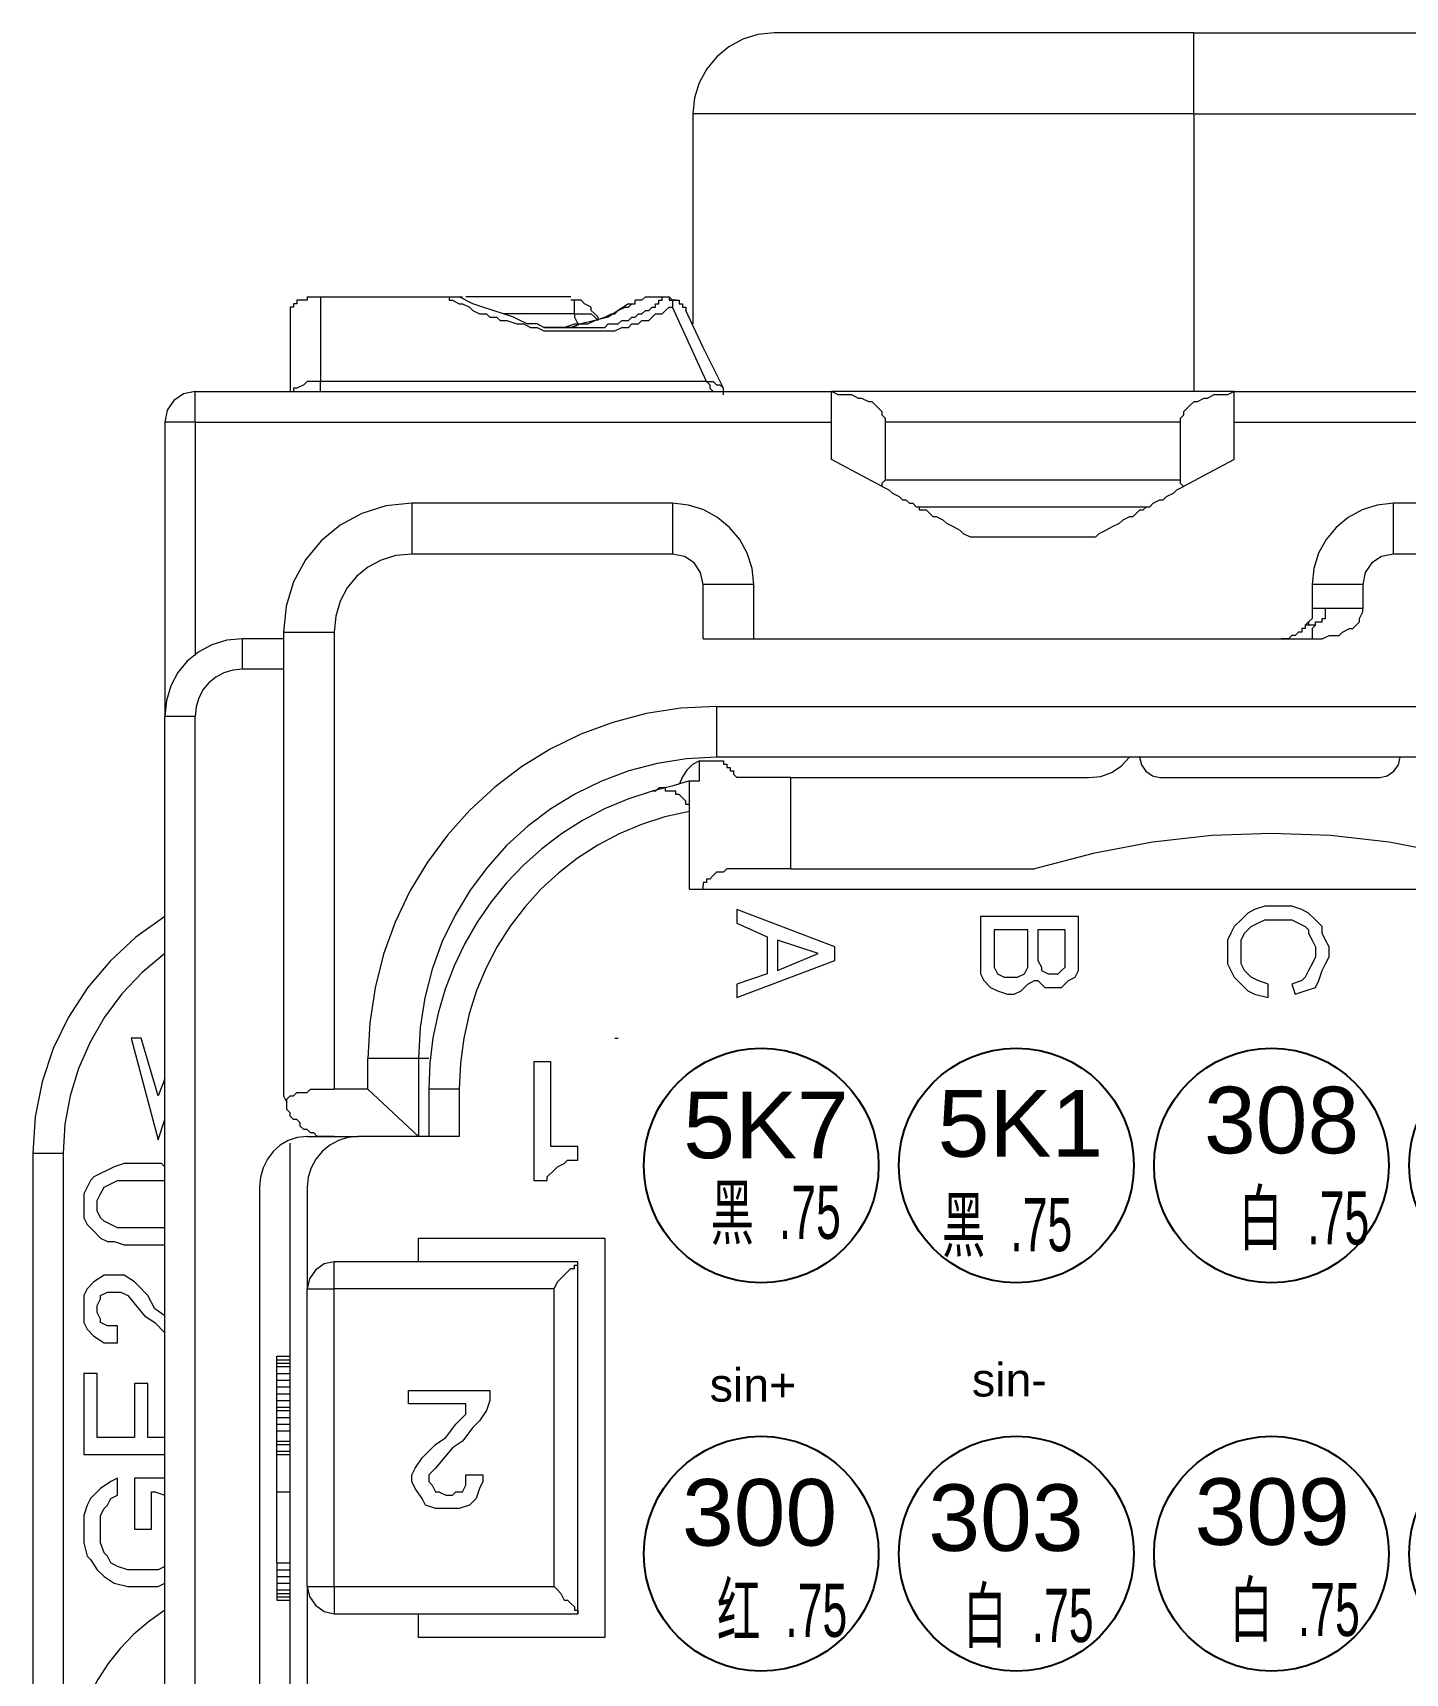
# Model space of a CAD drawing. Header units: millimetres. Extents: x 62 to 1873, y 998 to 1938.
# Drawn here: x 1148.37 to 1168.98, y 1455.12 to 1479.76 of the extents above; entities that cross this region are included whole.
import ezdxf

# ---------------------------------------------------------------- set-up
doc = ezdxf.new("R2010")
doc.units = ezdxf.units.MM
doc.layers.add('AM60', color=3, linetype='Continuous', lineweight=25)
doc.layers.add('AM_6', color=3, linetype='Continuous', lineweight=25)
doc.layers.add('线色线径', color=1, linetype='Continuous')
doc.styles.get("Standard").update_dxf_attribs({"font": 'arial.ttf'})

# ---------------------------------------------------------------- blocks, each defined once
blk = doc.blocks.new('*U10')
blk.add_circle((0, 0), 2.117)
blk = doc.blocks.new('*U11')
at = {"layer": 'AM_6', "color": 0, "linetype": 'ByBlock', "lineweight": -2, "transparency": 16777216}
for p in [(0, 21), (4.6, 21), (9.2, 21), (13.8, 21), (18.4, 21), (23, 21), (27.6, 21), (32.2, 21), (36.8, 21), (41.4, 21), (0, 14), (4.6, 14), (9.2, 14), (13.8, 14), (18.4, 14), (23, 14), (27.6, 14), (32.2, 14), (36.8, 14), (41.4, 14), (0, 7), (4.6, 7), (9.2, 7), (13.8, 7), (18.4, 7), (23, 7), (27.6, 7), (32.2, 7), (36.8, 7), (41.4, 7), (0, 0), (4.6, 0), (9.2, 0), (13.8, 0), (18.4, 0), (23, 0), (27.6, 0), (32.2, 0), (36.8, 0), (41.4, 0)]:
    blk.add_blockref('*U10', p, dxfattribs=at)
blk = doc.blocks.new('A$C7FD7605A')
at = {"layer": 'AM_6', "lineweight": 9}
for points in [[(13.365, 62.876), (13.075, 62.846), (12.802, 62.759), (12.553, 62.622), (12.335, 62.442), (12.154, 62.225), (12.016, 61.976), (11.929, 61.704), (11.899, 61.413)], [(20.932, 62.876), (20.566, 62.876), (20.262, 62.876), (19.896, 62.876), (19.591, 62.876), (19.221, 62.876), (18.917, 62.876), (18.551, 62.876), (18.246, 62.876), (17.941, 62.876), (17.636, 62.876), (17.332, 62.876), (17.027, 62.876), (16.722, 62.876), (16.478, 62.876), (16.173, 62.876), (15.93, 62.876), (15.682, 62.876), (15.438, 62.876), (15.194, 62.876), (15.011, 62.876), (14.768, 62.876), (14.585, 62.876), (14.402, 62.876), (14.28, 62.876), (14.097, 62.876), (13.975, 62.876), (13.853, 62.876), (13.731, 62.876), (13.609, 62.876), (13.548, 62.876), (13.487, 62.876), (13.426, 62.876), (13.365, 62.876)], [(20.932, 62.876), (25.874, 62.876)], [(11.899, 61.413), (11.899, 57.626)], [(4.945, 58.114), (4.945, 58.053), (4.884, 58.053), (4.823, 58.053), (4.762, 58.053), (4.762, 57.992), (4.702, 57.992), (4.702, 57.931), (4.641, 57.931), (4.641, 57.87), (4.641, 57.809), (4.641, 57.748)], [(4.945, 58.114), (5.006, 58.114), (5.067, 58.114), (5.128, 58.114), (5.189, 58.114)], [(5.189, 58.114), (7.506, 58.114)], [(7.506, 58.114), (7.567, 58.114), (7.628, 58.114), (7.689, 58.114), (7.75, 58.114)], [(9.582, 57.565), (9.46, 57.565), (9.338, 57.565), (9.216, 57.565), (9.094, 57.626), (8.912, 57.626), (8.79, 57.687), (8.668, 57.748), (8.485, 57.809), (8.302, 57.87), (8.115, 57.931), (7.932, 57.992), (7.689, 58.114)], [(9.704, 58.114), (9.521, 58.114), (9.338, 58.114), (9.094, 58.114), (8.851, 58.114), (8.668, 58.114), (8.424, 58.114), (8.241, 58.114), (7.993, 58.114), (7.81, 58.114)], [(9.216, 57.565), (9.338, 57.565), (9.46, 57.565), (9.521, 57.565), (9.582, 57.565), (9.643, 57.565), (9.704, 57.565), (9.765, 57.565), (9.826, 57.565), (9.887, 57.565), (9.948, 57.565), (10.009, 57.565), (10.07, 57.565), (10.131, 57.565), (10.192, 57.565), (10.253, 57.565), (10.314, 57.565), (10.375, 57.626), (10.436, 57.626), (10.557, 57.626), (10.618, 57.687), (10.74, 57.687), (10.801, 57.748), (10.862, 57.748), (10.923, 57.809), (10.984, 57.809), (11.045, 57.87), (11.106, 57.87), (11.167, 57.931), (11.228, 57.931), (11.228, 57.992), (11.289, 57.992), (11.289, 58.053), (11.35, 58.053), (11.35, 58.114)], [(10.74, 57.992), (10.557, 57.87), (10.375, 57.748), (10.131, 57.687), (9.887, 57.626), (9.704, 57.565), (9.46, 57.565)], [(9.521, 57.565), (9.582, 57.565), (9.765, 57.626), (10.009, 57.626), (10.131, 57.687), (10.314, 57.748), (10.436, 57.809), (10.497, 57.809), (10.557, 57.87), (10.679, 57.931), (10.74, 57.931), (10.801, 57.992), (10.862, 57.992), (10.862, 58.053)], [(9.765, 57.809), (9.765, 57.87), (9.765, 57.931), (9.765, 57.992), (9.765, 58.053), (9.704, 58.053)], [(10.192, 57.687), (10.192, 57.748), (10.131, 57.809), (10.07, 57.87), (10.07, 57.931), (9.948, 57.992), (9.887, 58.053), (9.826, 58.053), (9.704, 58.053)], [(10.74, 57.992), (10.801, 57.992), (10.862, 57.992), (10.862, 58.053)], [(11.045, 58.114), (10.984, 58.053), (10.923, 58.053), (10.862, 58.053)], [(11.045, 58.114), (11.35, 58.114)], [(11.35, 58.114), (11.411, 58.114)], [(11.411, 58.114), (11.472, 58.114), (11.472, 58.053), (11.533, 58.053)], [(11.411, 58.114), (11.472, 58.114)], [(11.594, 58.053), (11.533, 58.053), (11.472, 58.114)], [(11.533, 58.053), (11.533, 57.992), (11.533, 57.931)], [(11.533, 58.053), (11.594, 58.053)], [(11.594, 58.053), (11.655, 58.053), (11.655, 57.992), (11.716, 57.992), (11.716, 57.931), (11.777, 57.931), (11.777, 57.87)], [(4.641, 57.748), (4.641, 56.407)], [(9.765, 57.809), (9.765, 57.748), (9.826, 57.626)], [(9.765, 57.809), (9.826, 57.809), (9.887, 57.809), (9.948, 57.809), (10.009, 57.809), (10.07, 57.809), (10.131, 57.748), (10.192, 57.687)], [(12.451, 56.468), (12.085, 57.2), (11.777, 57.87)], [(9.826, 57.565), (9.704, 57.565), (9.582, 57.565)], [(5.189, 56.59), (5.128, 56.59), (5.006, 56.59), (4.945, 56.59), (4.884, 56.529), (4.762, 56.468), (4.702, 56.468), (4.702, 56.407)], [(5.128, 56.407), (5.189, 56.407), (5.189, 56.468), (5.189, 56.529), (5.189, 56.59)], [(12.146, 56.59), (12.207, 56.529), (12.207, 56.468), (12.268, 56.407), (12.329, 56.407), (12.39, 56.407)], [(12.146, 56.59), (12.207, 56.59), (12.268, 56.59), (12.329, 56.529), (12.39, 56.529), (12.451, 56.468)], [(2.93, 56.407), (2.716, 56.364), (2.541, 56.247), (2.424, 56.073), (2.381, 55.858)], [(2.93, 56.407), (14.402, 56.407)], [(12.451, 56.346), (12.451, 56.407), (12.451, 56.468)], [(15.377, 55.858), (15.377, 55.919), (15.316, 55.98), (15.316, 56.041), (15.255, 56.102), (15.194, 56.163), (15.133, 56.224), (15.072, 56.224), (14.95, 56.285), (14.889, 56.285), (14.768, 56.346), (14.646, 56.346), (14.524, 56.346), (14.402, 56.407)], [(21.664, 56.407), (14.402, 56.407)], [(14.402, 55.184), (14.402, 56.407)], [(21.664, 56.407), (21.542, 56.346), (21.42, 56.346), (21.298, 56.346), (21.176, 56.285), (21.115, 56.285), (20.993, 56.224), (20.932, 56.224), (20.871, 56.163), (20.81, 56.102), (20.749, 56.041), (20.749, 55.98), (20.688, 55.919), (20.688, 55.858)], [(21.664, 56.407), (32.953, 56.407)], [(21.664, 55.184), (21.664, 56.407)], [(2.381, 55.858), (2.381, 50.547)], [(15.377, 54.818), (15.377, 55.858)], [(20.688, 55.858), (20.688, 54.818)], [(15.316, 54.696), (14.402, 55.184)], [(21.664, 55.184), (20.749, 54.696)], [(15.316, 54.696), (15.316, 54.757), (15.377, 54.818)], [(20.688, 54.818), (20.688, 54.757), (20.749, 54.696)], [(15.316, 54.696), (15.438, 54.635), (15.499, 54.574), (15.621, 54.513), (15.682, 54.453), (15.743, 54.453), (15.808, 54.392), (15.869, 54.392), (15.93, 54.331), (15.991, 54.331)], [(20.079, 54.331), (20.14, 54.331), (20.201, 54.392), (20.323, 54.453), (20.383, 54.453), (20.444, 54.513), (20.566, 54.574), (20.627, 54.635), (20.749, 54.696)], [(6.835, 54.392), (6.368, 54.345), (5.933, 54.21), (5.54, 53.996), (5.197, 53.713), (4.914, 53.37), (4.701, 52.975), (4.566, 52.54), (4.519, 52.071)], [(11.533, 54.392), (6.835, 54.392)], [(13, 52.929), (12.969, 53.219), (12.882, 53.491), (12.746, 53.74), (12.565, 53.957), (12.347, 54.138), (12.098, 54.274), (11.825, 54.361), (11.533, 54.392)], [(16.905, 53.782), (16.783, 53.843), (16.722, 53.904), (16.6, 53.965), (16.478, 54.026), (16.417, 54.087), (16.295, 54.148), (16.234, 54.148), (16.173, 54.209), (16.112, 54.27), (16.052, 54.27), (15.991, 54.27), (15.991, 54.331)], [(15.991, 54.331), (20.079, 54.331)], [(20.079, 54.331), (20.018, 54.27), (19.957, 54.27), (19.896, 54.209), (19.835, 54.148), (19.774, 54.148), (19.652, 54.087), (19.591, 54.026), (19.465, 53.965), (19.343, 53.904), (19.221, 53.843), (19.16, 53.782)], [(24.533, 54.392), (24.242, 54.361), (23.969, 54.274), (23.72, 54.138), (23.502, 53.957), (23.321, 53.74), (23.183, 53.491), (23.096, 53.219), (23.066, 52.929)], [(30.084, 54.392), (24.533, 54.392)], [(13, 51.949), (13, 52.929)], [(23.066, 52.929), (23.066, 52.498)], [(23.066, 52.498), (23.066, 52.437), (23.066, 52.315), (23.005, 52.254), (22.944, 52.193)], [(23.31, 52.498), (23.249, 52.498), (23.188, 52.498), (23.127, 52.498), (23.066, 52.498)], [(23.066, 51.949), (23.188, 51.949), (23.249, 51.949), (23.374, 52.01), (23.435, 52.01), (23.557, 52.01), (23.618, 52.071), (23.74, 52.132), (23.801, 52.132), (23.862, 52.193), (23.923, 52.254), (23.923, 52.315), (23.984, 52.437), (23.984, 52.498)], [(23.984, 52.498), (23.862, 52.498), (23.801, 52.498), (23.679, 52.498), (23.557, 52.498), (23.496, 52.498), (23.435, 52.498), (23.31, 52.498)], [(4.519, 52.071), (4.519, 43.83)], [(22.944, 52.193), (22.944, 52.132), (22.883, 52.132), (22.883, 52.071), (22.822, 52.071), (22.761, 52.01), (22.7, 52.01)], [(23.005, 52.193), (22.944, 52.193)], [(23.066, 52.315), (23.005, 52.254), (23.005, 52.193)], [(3.783, 51.949), (3.496, 51.922), (3.23, 51.842), (2.991, 51.715), (2.785, 51.545), (2.616, 51.339), (2.489, 51.101), (2.409, 50.835), (2.381, 50.547)], [(4.519, 51.949), (3.783, 51.949)], [(12.085, 51.949), (23.066, 51.949)], [(22.7, 52.01), (22.639, 51.949), (22.517, 51.949)], [(12.329, 50.73), (11.685, 50.697), (11.06, 50.6), (10.457, 50.442), (9.879, 50.228), (9.33, 49.959), (8.811, 49.639), (8.328, 49.272), (7.881, 48.861), (7.476, 48.409), (7.115, 47.92), (6.8, 47.396), (6.536, 46.842), (6.325, 46.26), (6.17, 45.654), (6.075, 45.027), (6.043, 44.383)], [(12.329, 50.73), (67.186, 50.73)], [(2.381, 12.333), (2.381, 50.547)], [(12.329, 49.812), (11.786, 49.784), (11.257, 49.701), (10.745, 49.567), (10.254, 49.384), (9.785, 49.155), (9.342, 48.883), (8.927, 48.57), (8.544, 48.219), (8.196, 47.833), (7.884, 47.415), (7.613, 46.967), (7.384, 46.493), (7.202, 45.994), (7.068, 45.475), (6.985, 44.937), (6.957, 44.383)], [(12.024, 49.751), (11.896, 49.684), (11.792, 49.583), (11.712, 49.46), (11.655, 49.324)], [(12.024, 49.751), (12.085, 49.751), (12.146, 49.751), (12.207, 49.751), (12.268, 49.751), (12.329, 49.751), (12.39, 49.751), (12.451, 49.751), (12.451, 49.69), (12.512, 49.69), (12.512, 49.629), (12.573, 49.629), (12.573, 49.568), (12.634, 49.568), (12.634, 49.507), (12.695, 49.446)], [(12.024, 49.385), (12.024, 49.751)], [(68.039, 49.812), (12.329, 49.812)], [(19.039, 49.446), (19.256, 49.469), (19.452, 49.538), (19.625, 49.652), (19.774, 49.812)], [(19.957, 49.812), (19.988, 49.678), (20.071, 49.56), (20.188, 49.478), (20.323, 49.446)], [(24.289, 49.446), (24.423, 49.478), (24.54, 49.56), (24.623, 49.678), (24.655, 49.812)], [(13.67, 49.446), (13.487, 49.446), (13.305, 49.446), (13.183, 49.446), (13, 49.446), (12.878, 49.446), (12.695, 49.446)], [(13.67, 49.446), (19.039, 49.446)], [(20.323, 49.446), (24.289, 49.446)], [(11.167, 49.202), (10.73, 49.059), (10.311, 48.882), (9.913, 48.672), (9.535, 48.432), (9.18, 48.163), (8.848, 47.868), (8.542, 47.547), (8.262, 47.204), (8.01, 46.838), (7.787, 46.453), (7.595, 46.05), (7.435, 45.631), (7.308, 45.198), (7.215, 44.752), (7.159, 44.296), (7.14, 43.83)], [(11.838, 49.385), (11.525, 49.294), (11.167, 49.202)], [(11.838, 48.837), (11.838, 48.898), (11.838, 48.959), (11.777, 48.959), (11.777, 49.019), (11.716, 49.08), (11.655, 49.141), (11.594, 49.141), (11.594, 49.202), (11.533, 49.202), (11.472, 49.202), (11.411, 49.202), (11.411, 49.263), (11.35, 49.263), (11.289, 49.263), (11.228, 49.202), (11.167, 49.202)], [(11.838, 49.385), (11.899, 49.385), (11.963, 49.385), (12.024, 49.385)], [(11.838, 48.715), (11.838, 49.385)], [(11.838, 48.715), (11.838, 48.753), (11.838, 48.837)], [(11.838, 47.435), (11.838, 48.715)], [(26.544, 47.8), (25.507, 48.08), (24.457, 48.28), (23.396, 48.4), (22.328, 48.44), (21.257, 48.4), (20.187, 48.28), (19.121, 48.08), (18.063, 47.8)], [(12.756, 47.8), (12.695, 47.8), (12.634, 47.8), (12.573, 47.8), (12.512, 47.8), (12.451, 47.739), (12.39, 47.739), (12.329, 47.739), (12.268, 47.678), (12.207, 47.617), (12.146, 47.617), (12.146, 47.556), (12.085, 47.556), (12.085, 47.495)], [(13.67, 47.8), (13.487, 47.8), (13.305, 47.8), (13.122, 47.8), (12.939, 47.8), (12.756, 47.8)], [(13.67, 47.8), (18.063, 47.8)], [(11.838, 47.435), (33.136, 47.435)], [(12.085, 47.435), (12.085, 47.495)], [(2.381, 46.943), (1.859, 46.57), (1.392, 46.139), (0.985, 45.657), (0.642, 45.129), (0.368, 44.561), (0.166, 43.958), (0.042, 43.327), (0, 42.672)], [(1.955, 44.748), (1.772, 44.748)], [(1.772, 44.748), (2.259, 42.916)], [(2.259, 43.708), (1.955, 44.748)], [(6.043, 43.83), (6.043, 44.383)], [(6.957, 44.383), (6.957, 42.977)], [(2.381, 44.013), (2.259, 43.708)], [(4.519, 43.83), (4.519, 43.708), (4.58, 43.586)], [(4.58, 43.586), (4.58, 43.647), (4.641, 43.708), (4.702, 43.708), (4.762, 43.769), (4.823, 43.769), (4.945, 43.769), (5.006, 43.83), (5.128, 43.83), (5.189, 43.83), (5.311, 43.83), (5.433, 43.83)], [(6.043, 43.83), (5.433, 43.83)], [(6.043, 43.83), (6.957, 42.977)], [(7.14, 43.83), (7.14, 42.977)], [(5.433, 42.977), (5.372, 42.977), (5.311, 42.977), (5.189, 42.977), (5.128, 42.977), (5.067, 43.038), (5.006, 43.038), (4.945, 43.099), (4.884, 43.099), (4.823, 43.16), (4.823, 43.221), (4.762, 43.282), (4.702, 43.282), (4.641, 43.343), (4.641, 43.404), (4.58, 43.464), (4.58, 43.525), (4.58, 43.586)], [(2.259, 42.916), (2.381, 43.282)], [(4.945, 42.977), (4.769, 42.958), (4.606, 42.903), (4.46, 42.816), (4.334, 42.702), (4.231, 42.566), (4.153, 42.411), (4.105, 42.242), (4.088, 42.062)], [(5.86, 42.977), (5.68, 42.958), (5.511, 42.903), (5.356, 42.816), (5.22, 42.702), (5.106, 42.566), (5.02, 42.411), (4.965, 42.242), (4.945, 42.062)], [(4.945, 42.977), (5.433, 42.977)], [(5.433, 42.977), (5.86, 42.977)], [(7.689, 42.977), (5.86, 42.977)], [(0, 42.672), (0, 20.147)], [(4.641, 31.867), (4.641, 42.855)], [(1.223, 42.306), (1.101, 42.245)], [(1.345, 42.367), (1.223, 42.306)], [(1.467, 42.428), (1.345, 42.367)], [(1.65, 42.489), (1.467, 42.428)], [(1.894, 42.489), (1.65, 42.489)], [(2.076, 42.489), (1.894, 42.489)], [(2.32, 42.489), (2.076, 42.489)], [(2.381, 42.428), (2.32, 42.489)], [(0.979, 42.062), (0.918, 41.94)], [(1.04, 42.184), (0.979, 42.062)], [(1.101, 42.245), (1.04, 42.184)], [(1.223, 41.94), (1.284, 42.062)], [(1.284, 42.062), (1.406, 42.123)], [(1.406, 42.123), (1.528, 42.184)], [(1.528, 42.184), (1.833, 42.184)], [(1.833, 42.184), (2.137, 42.184)], [(2.137, 42.184), (2.381, 42.184)], [(4.088, 42.062), (4.088, 31.928)], [(4.945, 42.062), (4.945, 40.23)], [(0.918, 41.94), (0.918, 41.819)], [(0.918, 41.819), (0.918, 41.636)], [(1.162, 41.819), (1.223, 41.94)], [(1.162, 41.636), (1.162, 41.819)], [(0.918, 41.636), (0.918, 41.51)], [(0.918, 41.51), (0.979, 41.388)], [(1.223, 41.51), (1.162, 41.636)], [(1.284, 41.449), (1.223, 41.51)], [(1.406, 41.388), (1.284, 41.449)], [(0.979, 41.388), (1.04, 41.327)], [(1.04, 41.327), (1.101, 41.266)], [(1.101, 41.266), (1.223, 41.144)], [(1.223, 41.144), (1.345, 41.083)], [(1.528, 41.327), (1.406, 41.388)], [(1.833, 41.327), (1.528, 41.327)], [(2.137, 41.327), (1.833, 41.327)], [(2.381, 41.327), (2.137, 41.327)], [(6.957, 41.144), (10.314, 41.144)], [(6.957, 40.717), (6.957, 41.144)], [(10.314, 41.144), (10.314, 33.943)], [(1.345, 41.083), (1.467, 41.083)], [(1.467, 41.083), (1.65, 41.022)], [(1.65, 41.022), (1.894, 41.022)], [(1.894, 41.022), (2.076, 41.022)], [(2.076, 41.022), (2.32, 41.022)], [(2.32, 41.022), (2.381, 41.022)], [(5.433, 40.717), (5.254, 40.676), (5.098, 40.565), (4.987, 40.409), (4.945, 40.23)], [(9.826, 40.717), (5.433, 40.717)], [(9.399, 40.23), (9.46, 40.352), (9.521, 40.413), (9.582, 40.474), (9.643, 40.535), (9.704, 40.596), (9.765, 40.596), (9.765, 40.657), (9.826, 40.657), (9.826, 40.717)], [(9.826, 34.37), (9.826, 40.717)], [(0.979, 40.23), (0.918, 40.108)], [(1.101, 40.352), (0.979, 40.23)], [(1.284, 40.474), (1.101, 40.352)], [(1.406, 40.474), (1.284, 40.474)], [(1.528, 40.474), (1.406, 40.474)], [(1.65, 40.474), (1.528, 40.474)], [(1.833, 40.352), (1.65, 40.474)], [(1.894, 40.291), (1.833, 40.352)], [(2.076, 40.108), (1.894, 40.291)], [(4.945, 34.858), (4.945, 40.23)], [(0.918, 40.108), (0.918, 39.925)], [(1.162, 39.925), (1.223, 40.047)], [(1.223, 40.108), (1.345, 40.169)], [(1.223, 40.047), (1.223, 40.108)], [(1.345, 40.169), (1.406, 40.169)], [(1.406, 40.169), (1.528, 40.169)], [(1.528, 40.169), (1.589, 40.169)], [(1.589, 40.169), (1.711, 40.108)], [(1.711, 40.108), (2.015, 39.742)], [(2.198, 39.864), (2.076, 40.108)], [(0.918, 39.925), (0.918, 39.803)], [(0.918, 39.803), (0.918, 39.62)], [(1.162, 39.803), (1.162, 39.925)], [(1.223, 39.681), (1.162, 39.803)], [(1.223, 39.62), (1.223, 39.681)], [(2.015, 39.742), (2.198, 39.62)], [(2.381, 39.742), (2.198, 39.864)], [(0.918, 39.62), (0.979, 39.498)], [(0.979, 39.498), (1.101, 39.376)], [(1.101, 39.376), (1.284, 39.254)], [(1.345, 39.559), (1.223, 39.62)], [(1.406, 39.559), (1.345, 39.559)], [(1.528, 39.559), (1.406, 39.559)], [(1.528, 39.254), (1.528, 39.559)], [(2.198, 39.62), (2.381, 39.437)], [(1.284, 39.254), (1.406, 39.254)], [(1.406, 39.254), (1.528, 39.254)], [(4.397, 39.011), (4.641, 39.011)], [(4.397, 38.95), (4.397, 39.011)], [(4.397, 39.011), (4.641, 39.011)], [(4.397, 38.95), (4.641, 38.95)], [(4.397, 38.889), (4.397, 38.95)], [(4.397, 38.889), (4.641, 38.889)], [(4.397, 38.828), (4.397, 38.889)], [(4.397, 38.828), (4.641, 38.828)], [(4.397, 38.702), (4.397, 38.828)], [(1.162, 38.702), (0.918, 38.702)], [(0.918, 38.702), (0.918, 37.239)], [(1.162, 37.544), (1.162, 38.702)], [(1.833, 38.519), (1.833, 37.544)], [(2.076, 38.519), (1.833, 38.519)], [(2.076, 37.544), (2.076, 38.519)], [(4.397, 38.702), (4.641, 38.702)], [(4.397, 38.58), (4.397, 38.702)], [(4.397, 38.58), (4.641, 38.58)], [(4.397, 38.458), (4.397, 38.58)], [(4.397, 38.458), (4.641, 38.458)], [(4.397, 38.336), (4.397, 38.458)], [(4.397, 38.336), (4.641, 38.336)], [(4.397, 38.214), (4.397, 38.336)], [(4.397, 38.214), (4.641, 38.214)], [(4.397, 38.092), (4.397, 38.214)], [(4.397, 38.092), (4.641, 38.092)], [(4.397, 38.031), (4.397, 38.092)], [(4.397, 38.031), (4.641, 38.031)], [(4.397, 37.91), (4.397, 38.031)], [(4.397, 37.91), (4.641, 37.91)], [(4.397, 37.788), (4.397, 37.91)], [(4.397, 37.788), (4.641, 37.788)], [(4.397, 37.666), (4.397, 37.788)], [(4.397, 37.666), (4.641, 37.666)], [(4.397, 37.483), (4.397, 37.666)], [(1.833, 37.544), (1.162, 37.544)], [(2.381, 37.544), (2.076, 37.544)], [(4.397, 37.483), (4.641, 37.483)], [(4.397, 37.422), (4.397, 37.483)], [(4.397, 37.422), (4.641, 37.422)], [(4.397, 37.3), (4.397, 37.422)], [(4.397, 37.3), (4.641, 37.3)], [(4.397, 37.3), (4.641, 37.3)], [(4.397, 37.239), (4.397, 37.3)], [(0.918, 37.239), (2.381, 37.239)], [(4.397, 37.239), (4.641, 37.239)], [(4.397, 36.568), (4.397, 37.239)], [(4.397, 37.239), (4.641, 37.239)], [(1.406, 36.751), (1.223, 36.629)], [(1.528, 36.812), (1.406, 36.751)], [(1.528, 36.507), (1.528, 36.812)], [(2.381, 36.812), (1.833, 36.812)], [(1.833, 36.812), (1.833, 35.894)], [(1.04, 36.446), (0.979, 36.325)], [(1.223, 36.629), (1.04, 36.446)], [(1.345, 36.325), (1.406, 36.446)], [(1.406, 36.446), (1.528, 36.507)], [(2.137, 35.894), (2.137, 36.568)], [(2.137, 36.568), (2.198, 36.568)], [(2.198, 36.568), (2.381, 36.507)], [(4.397, 36.568), (4.641, 36.568)], [(4.397, 35.284), (4.397, 36.568)], [(0.979, 36.325), (0.918, 36.142)], [(0.918, 36.142), (0.918, 35.955)], [(1.223, 36.142), (1.284, 36.264)], [(1.223, 35.955), (1.223, 36.142)], [(1.284, 36.264), (1.345, 36.325)], [(0.918, 35.955), (0.918, 35.772)], [(1.223, 35.772), (1.223, 35.955)], [(1.833, 35.894), (2.137, 35.894)], [(0.918, 35.772), (0.918, 35.65)], [(0.918, 35.65), (0.979, 35.406)], [(1.223, 35.65), (1.223, 35.772)], [(1.284, 35.467), (1.223, 35.65)], [(0.979, 35.406), (1.04, 35.345)], [(1.04, 35.345), (1.162, 35.163)], [(1.345, 35.406), (1.284, 35.467)], [(1.406, 35.284), (1.345, 35.406)], [(1.528, 35.223), (1.406, 35.284)], [(1.711, 35.163), (1.528, 35.223)], [(2.381, 35.223), (2.259, 35.163)], [(4.397, 35.284), (4.641, 35.284)], [(4.397, 35.284), (4.641, 35.284)], [(4.397, 35.284), (4.397, 35.163)], [(1.162, 35.163), (1.284, 35.041)], [(1.284, 35.041), (1.467, 34.919)], [(1.467, 34.919), (1.711, 34.858)], [(1.894, 35.163), (1.711, 35.163)], [(2.076, 35.163), (1.894, 35.163)], [(2.259, 35.163), (2.076, 35.163)], [(2.259, 34.858), (2.381, 34.919)], [(4.397, 35.163), (4.641, 35.163)], [(4.397, 35.163), (4.397, 35.041)], [(4.397, 35.041), (4.641, 35.041)], [(4.397, 35.041), (4.397, 34.919)], [(4.397, 34.919), (4.641, 34.919)], [(4.397, 34.919), (4.397, 34.797)], [(1.711, 34.858), (1.894, 34.858)], [(1.894, 34.858), (2.076, 34.858)], [(2.076, 34.858), (2.259, 34.858)], [(4.397, 34.797), (4.641, 34.797)], [(4.397, 34.797), (4.397, 34.736)], [(4.397, 34.736), (4.641, 34.736)], [(4.397, 34.736), (4.397, 34.675)], [(4.397, 34.675), (4.641, 34.675)], [(4.397, 34.675), (4.397, 34.614)], [(4.397, 34.614), (4.641, 34.614)], [(4.397, 34.614), (4.641, 34.614)], [(4.945, 34.858), (4.987, 34.679), (5.098, 34.522), (5.254, 34.412), (5.433, 34.37)], [(4.945, 34.858), (4.945, 33.025)], [(9.399, 34.858), (9.46, 34.797), (9.521, 34.736), (9.582, 34.614), (9.643, 34.614), (9.704, 34.553), (9.765, 34.492), (9.765, 34.431), (9.826, 34.431), (9.826, 34.37)], [(2.381, 34.431), (2.086, 34.224), (1.816, 33.994), (1.574, 33.742), (1.359, 33.472), (1.172, 33.185), (1.014, 32.884), (0.886, 32.572), (0.787, 32.249), (0.72, 31.92), (0.684, 31.585), (0.679, 31.249), (0.708, 30.911), (0.77, 30.576), (0.866, 30.246), (0.996, 29.922), (1.162, 29.608), (1.413, 29.264), (1.703, 28.96), (2.028, 28.69), (2.381, 28.449)], [(5.433, 34.37), (9.826, 34.37)], [(6.957, 33.943), (6.957, 34.37)], [(10.314, 33.943), (6.957, 33.943)]]:
    blk.add_lwpolyline(points, dxfattribs=at)
at = {"layer": 'AM_6', "lineweight": 5}
for points in [[(20.932, 61.413), (20.932, 61.596), (20.932, 61.718), (20.932, 61.84), (20.932, 62.023), (20.932, 62.145), (20.932, 62.267), (20.932, 62.389), (20.932, 62.511), (20.932, 62.572), (20.932, 62.694), (20.932, 62.755), (20.932, 62.815), (20.932, 62.876)], [(20.932, 61.413), (20.566, 61.413), (20.201, 61.413), (19.774, 61.413), (19.404, 61.413), (19.039, 61.413), (18.673, 61.413), (18.368, 61.413), (18.002, 61.413), (17.636, 61.413), (17.271, 61.413), (16.966, 61.413), (16.6, 61.413), (16.295, 61.413), (15.991, 61.413), (15.682, 61.413), (15.377, 61.413), (15.072, 61.413), (14.829, 61.413), (14.524, 61.413), (14.28, 61.413), (14.036, 61.413), (13.792, 61.413), (13.609, 61.413), (13.365, 61.413), (13.183, 61.413), (13, 61.413), (12.817, 61.413), (12.695, 61.413), (12.512, 61.413), (12.39, 61.413), (12.268, 61.413), (12.207, 61.413), (12.085, 61.413), (12.024, 61.413), (11.963, 61.413), (11.899, 61.413)], [(20.932, 61.413), (20.932, 56.407)], [(20.932, 61.413), (25.874, 61.413)], [(5.189, 58.114), (5.189, 56.59)], [(7.506, 58.114), (7.506, 58.053), (7.567, 58.053), (7.689, 57.992), (7.75, 57.992), (7.871, 57.931), (7.932, 57.87), (8.054, 57.809), (8.115, 57.809), (8.18, 57.809), (8.241, 57.748), (8.302, 57.748), (8.363, 57.748), (8.424, 57.687), (8.485, 57.687), (8.546, 57.687), (8.729, 57.626), (8.851, 57.626), (8.973, 57.565), (9.094, 57.565), (9.216, 57.504), (9.338, 57.504), (9.46, 57.504), (9.582, 57.504), (9.643, 57.504), (9.704, 57.504), (9.765, 57.504), (9.826, 57.504), (9.887, 57.504), (9.948, 57.504), (10.009, 57.504), (10.07, 57.504), (10.131, 57.504), (10.192, 57.504), (10.253, 57.504), (10.314, 57.504), (10.375, 57.504), (10.436, 57.504), (10.497, 57.504), (10.618, 57.565), (10.74, 57.565), (10.801, 57.626), (10.923, 57.626), (10.984, 57.687), (11.106, 57.687), (11.167, 57.748), (11.228, 57.809), (11.35, 57.809), (11.411, 57.87), (11.472, 57.931), (11.533, 57.931)], [(8.607, 57.809), (8.546, 57.809), (8.485, 57.809)], [(9.765, 57.809), (9.582, 57.809), (9.338, 57.809), (9.155, 57.809), (8.973, 57.809), (8.79, 57.809), (8.607, 57.809)], [(12.146, 56.59), (11.533, 57.931)], [(12.146, 56.59), (5.189, 56.59)], [(2.93, 55.858), (2.93, 55.919), (2.93, 56.041), (2.93, 56.102), (2.93, 56.163), (2.93, 56.224), (2.93, 56.285), (2.93, 56.346), (2.93, 56.407)], [(2.93, 55.858), (2.808, 55.858), (2.747, 55.858), (2.625, 55.858), (2.564, 55.858), (2.503, 55.858), (2.442, 55.858), (2.381, 55.858)], [(2.93, 55.858), (2.93, 51.645)], [(2.93, 55.858), (14.402, 55.858)], [(20.688, 55.858), (15.377, 55.858)], [(21.664, 55.858), (32.953, 55.858)], [(15.377, 54.818), (20.688, 54.818)], [(6.835, 54.392), (6.835, 54.331), (6.835, 54.27), (6.835, 54.209), (6.835, 54.148), (6.835, 54.026), (6.835, 53.965), (6.835, 53.843), (6.835, 53.721), (6.835, 53.599), (6.835, 53.477)], [(11.533, 54.392), (11.533, 54.331), (11.533, 54.27), (11.533, 54.209), (11.533, 54.148), (11.533, 54.026), (11.533, 53.965), (11.533, 53.843), (11.533, 53.721), (11.533, 53.599), (11.533, 53.477)], [(24.533, 53.477), (24.533, 53.599), (24.533, 53.721), (24.533, 53.843), (24.533, 53.965), (24.533, 54.026), (24.533, 54.148), (24.533, 54.209), (24.533, 54.27), (24.533, 54.331), (24.533, 54.392)], [(19.16, 53.782), (16.905, 53.782)], [(6.835, 53.477), (6.547, 53.449), (6.282, 53.369), (6.043, 53.242), (5.837, 53.073), (5.668, 52.866), (5.541, 52.627), (5.461, 52.36), (5.433, 52.071)], [(11.533, 53.477), (6.835, 53.477)], [(12.085, 52.929), (12.042, 53.143), (11.923, 53.317), (11.748, 53.434), (11.533, 53.477)], [(24.533, 53.477), (24.318, 53.434), (24.144, 53.317), (24.027, 53.143), (23.984, 52.929)], [(30.084, 53.477), (24.533, 53.477)], [(13, 52.929), (12.939, 52.929), (12.878, 52.929), (12.817, 52.929), (12.756, 52.929), (12.634, 52.929), (12.512, 52.929), (12.451, 52.929), (12.329, 52.929), (12.207, 52.929), (12.085, 52.929)], [(12.085, 51.949), (12.085, 52.929)], [(23.984, 52.929), (23.862, 52.929), (23.74, 52.929), (23.618, 52.929), (23.496, 52.929), (23.435, 52.929), (23.31, 52.929), (23.249, 52.929), (23.188, 52.929), (23.127, 52.929), (23.066, 52.929)], [(23.984, 52.929), (23.984, 52.498)], [(23.127, 52.193), (23.127, 52.254), (23.188, 52.254), (23.249, 52.254), (23.249, 52.315), (23.31, 52.315), (23.31, 52.376), (23.31, 52.437), (23.31, 52.498)], [(4.519, 52.071), (4.58, 52.071), (4.641, 52.071), (4.702, 52.071), (4.762, 52.071), (4.884, 52.071), (4.945, 52.071), (5.067, 52.071), (5.189, 52.071), (5.311, 52.071), (5.433, 52.071)], [(5.433, 52.071), (5.433, 43.83)], [(23.127, 52.193), (23.066, 52.193), (23.005, 52.193), (22.944, 52.193), (22.944, 52.132)], [(23.127, 52.193), (23.066, 52.132), (23.066, 52.071), (23.066, 52.01), (23.066, 51.949)], [(3.783, 51.401), (3.783, 51.523), (3.783, 51.584), (3.783, 51.706), (3.783, 51.766), (3.783, 51.827), (3.783, 51.888), (3.783, 51.949)], [(3.783, 51.401), (3.607, 51.384), (3.444, 51.336), (3.299, 51.259), (3.174, 51.157), (3.071, 51.032), (2.995, 50.886), (2.947, 50.724), (2.93, 50.547)], [(4.519, 51.401), (3.783, 51.401)], [(12.329, 50.73), (12.329, 49.812)], [(2.93, 50.547), (2.808, 50.547), (2.747, 50.547), (2.625, 50.547), (2.564, 50.547), (2.503, 50.547), (2.442, 50.547), (2.381, 50.547)], [(2.93, 12.333), (2.93, 50.547)], [(13.67, 47.8), (13.67, 49.446)], [(11.838, 48.837), (11.399, 48.738), (10.977, 48.602), (10.572, 48.431), (10.186, 48.226), (9.822, 47.991), (9.48, 47.725), (9.163, 47.432), (8.872, 47.112), (8.608, 46.768), (8.375, 46.402), (8.172, 46.015), (8.003, 45.609), (7.868, 45.185), (7.769, 44.747), (7.709, 44.294), (7.689, 43.83)], [(2.381, 46.272), (1.97, 45.93), (1.606, 45.547), (1.292, 45.128), (1.031, 44.678), (0.823, 44.202), (0.672, 43.706), (0.58, 43.194), (0.549, 42.672)], [(6.957, 44.383), (6.043, 44.383)], [(7.14, 44.383), (7.079, 44.383), (6.957, 44.383)], [(7.689, 43.83), (7.567, 43.83), (7.506, 43.83), (7.384, 43.83), (7.323, 43.83), (7.262, 43.83), (7.201, 43.83), (7.14, 43.83)], [(7.689, 43.83), (7.689, 42.977)], [(0, 42.672), (0.061, 42.672), (0.122, 42.672), (0.183, 42.672), (0.244, 42.672), (0.305, 42.672), (0.366, 42.672), (0.427, 42.672), (0.488, 42.672), (0.549, 42.672)], [(0.549, 42.672), (0.549, 20.147)], [(5.433, 40.23), (5.433, 40.352), (5.433, 40.413), (5.433, 40.474), (5.433, 40.596), (5.433, 40.657), (5.433, 40.717)], [(4.945, 40.23), (5.006, 40.23), (5.067, 40.23), (5.128, 40.23), (5.189, 40.23), (5.25, 40.23), (5.311, 40.23), (5.433, 40.23)], [(5.433, 34.858), (5.433, 40.23)], [(9.399, 40.23), (5.433, 40.23)], [(9.399, 34.858), (9.399, 40.23)], [(4.945, 34.858), (5.006, 34.858), (5.067, 34.858), (5.128, 34.858), (5.189, 34.858), (5.25, 34.858), (5.311, 34.858), (5.433, 34.858)], [(5.433, 34.858), (5.433, 34.736), (5.433, 34.675), (5.433, 34.614), (5.433, 34.553), (5.433, 34.492), (5.433, 34.431), (5.433, 34.37)], [(5.433, 34.858), (9.399, 34.858)]]:
    blk.add_lwpolyline(points, dxfattribs=at)
at = {"layer": 'AM_6', "lineweight": 0}
blk.add_lwpolyline([(10.497, 44.748), (10.557, 44.748)], dxfattribs=at)
blk.add_lwpolyline([(10.497, 44.748), (10.557, 44.748)], dxfattribs=at)
at = {"layer": '线色线径', "lineweight": 9}
for points in [[(12.695, 47.065), (12.695, 46.821)], [(14.463, 46.394), (12.695, 47.065)], [(22.029, 47.065), (21.907, 47.004)], [(22.212, 47.13), (22.029, 47.065)], [(22.395, 47.13), (22.212, 47.13)], [(22.517, 47.13), (22.395, 47.13)], [(22.7, 47.13), (22.517, 47.13)], [(22.883, 47.065), (22.7, 47.13)], [(23.005, 47.004), (22.883, 47.065)], [(12.695, 46.821), (13.244, 46.577)], [(17.088, 46.943), (17.088, 46.09)], [(18.856, 46.943), (17.088, 46.943)], [(18.856, 46.09), (18.856, 46.943)], [(21.664, 46.76), (21.603, 46.638)], [(21.786, 46.882), (21.664, 46.76)], [(21.907, 47.004), (21.786, 46.882)], [(21.907, 46.699), (21.968, 46.76)], [(21.968, 46.76), (22.09, 46.821)], [(22.09, 46.821), (22.212, 46.882)], [(22.212, 46.882), (22.395, 46.882)], [(22.395, 46.882), (22.517, 46.882)], [(22.517, 46.882), (22.7, 46.882)], [(22.7, 46.882), (22.822, 46.821)], [(22.822, 46.821), (22.944, 46.76)], [(22.944, 46.76), (23.005, 46.699)], [(23.127, 46.882), (23.005, 47.004)], [(23.249, 46.76), (23.127, 46.882)], [(23.249, 46.638), (23.249, 46.76)], [(13.244, 46.577), (13.244, 45.907)], [(14.158, 46.272), (13.426, 46.516)], [(13.426, 46.516), (13.426, 45.968)], [(17.941, 46.699), (17.332, 46.699)], [(17.332, 46.699), (17.332, 46.151)], [(17.941, 46.151), (17.941, 46.699)], [(18.612, 46.699), (18.124, 46.699)], [(18.124, 46.699), (18.124, 46.151)], [(18.612, 46.151), (18.612, 46.699)], [(21.603, 46.638), (21.542, 46.516)], [(21.542, 46.516), (21.542, 46.394)], [(21.786, 46.516), (21.847, 46.638)], [(21.786, 46.394), (21.786, 46.516)], [(21.847, 46.638), (21.907, 46.699)], [(23.005, 46.699), (23.005, 46.638)], [(23.005, 46.638), (23.066, 46.516)], [(23.066, 46.516), (23.127, 46.394)], [(23.31, 46.516), (23.249, 46.638)], [(23.374, 46.394), (23.31, 46.516)], [(12.695, 45.48), (14.463, 46.151)], [(13.426, 45.968), (14.158, 46.272)], [(14.463, 46.151), (14.463, 46.394)], [(17.332, 46.151), (17.332, 46.029)], [(17.941, 46.029), (17.941, 46.151)], [(18.124, 46.151), (18.185, 46.029)], [(18.612, 46.029), (18.612, 46.151)], [(21.542, 46.394), (21.542, 46.212)], [(21.542, 46.212), (21.542, 46.09)], [(21.786, 46.212), (21.786, 46.394)], [(21.786, 46.09), (21.786, 46.212)], [(23.127, 46.212), (23.066, 46.09)], [(23.127, 46.394), (23.127, 46.212)], [(23.31, 46.09), (23.374, 46.212)], [(23.374, 46.212), (23.374, 46.394)], [(13.244, 45.907), (12.695, 45.724)], [(17.088, 46.09), (17.088, 45.907)], [(17.088, 45.907), (17.149, 45.785)], [(17.332, 46.029), (17.393, 45.907)], [(17.393, 45.907), (17.515, 45.846)], [(17.758, 45.846), (17.88, 45.907)], [(17.88, 45.907), (17.941, 46.029)], [(18.185, 46.029), (18.185, 45.968)], [(18.185, 45.968), (18.307, 45.907)], [(18.307, 45.907), (18.368, 45.907)], [(18.368, 45.907), (18.429, 45.907)], [(18.429, 45.907), (18.49, 45.907)], [(18.49, 45.907), (18.551, 45.968)], [(18.551, 45.968), (18.612, 46.029)], [(18.795, 45.846), (18.856, 45.968)], [(18.856, 45.968), (18.856, 46.09)], [(21.542, 46.09), (21.603, 45.968)], [(21.603, 45.968), (21.664, 45.846)], [(21.847, 45.968), (21.786, 46.09)], [(21.907, 45.907), (21.847, 45.968)], [(21.968, 45.846), (21.907, 45.907)], [(23.005, 45.968), (22.944, 45.846)], [(23.066, 46.09), (23.005, 45.968)], [(23.188, 45.785), (23.249, 45.968)], [(23.249, 45.968), (23.31, 46.09)], [(12.695, 45.724), (12.695, 45.48)], [(17.149, 45.785), (17.271, 45.663)], [(17.271, 45.663), (17.393, 45.602)], [(17.393, 45.602), (17.576, 45.541)], [(17.515, 45.846), (17.576, 45.846)], [(17.576, 45.846), (17.697, 45.846)], [(17.697, 45.846), (17.758, 45.846)], [(17.697, 45.541), (17.819, 45.602)], [(17.819, 45.602), (17.941, 45.724)], [(17.941, 45.724), (18.063, 45.785)], [(18.063, 45.785), (18.124, 45.785)], [(18.124, 45.785), (18.246, 45.663)], [(18.246, 45.663), (18.368, 45.663)], [(18.368, 45.663), (18.429, 45.663)], [(18.429, 45.663), (18.551, 45.663)], [(18.551, 45.663), (18.673, 45.785)], [(18.673, 45.785), (18.795, 45.846)], [(21.664, 45.846), (21.786, 45.724)], [(21.786, 45.724), (21.907, 45.602)], [(21.907, 45.602), (22.029, 45.541)], [(22.09, 45.785), (21.968, 45.846)], [(22.273, 45.724), (22.09, 45.785)], [(22.273, 45.48), (22.273, 45.724)], [(22.883, 45.785), (22.7, 45.724)], [(22.7, 45.724), (22.761, 45.541)], [(22.761, 45.541), (22.944, 45.602)], [(22.944, 45.846), (22.883, 45.785)], [(22.944, 45.602), (23.127, 45.663)], [(23.127, 45.663), (23.188, 45.785)], [(17.576, 45.541), (17.697, 45.541)], [(22.029, 45.541), (22.273, 45.48)], [(9.338, 44.318), (9.033, 44.318)], [(9.033, 44.318), (9.033, 42.184)], [(9.338, 42.794), (9.338, 44.318)], [(9.826, 42.794), (9.338, 42.794)], [(9.826, 42.55), (9.826, 42.794)], [(9.277, 42.245), (9.399, 42.367)], [(9.399, 42.367), (9.46, 42.428)], [(9.46, 42.428), (9.582, 42.489)], [(9.582, 42.489), (9.643, 42.55)], [(9.643, 42.55), (9.765, 42.55)], [(9.765, 42.55), (9.826, 42.55)], [(9.033, 42.184), (9.277, 42.184)], [(9.277, 42.184), (9.277, 42.245)], [(6.774, 38.397), (8.241, 38.397)], [(6.774, 38.153), (6.774, 38.397)], [(8.241, 38.214), (8.18, 38.031)], [(8.241, 38.397), (8.241, 38.214)], [(7.81, 38.153), (6.774, 38.153)], [(7.628, 37.788), (7.81, 37.97)], [(7.81, 37.97), (7.81, 38.153)], [(8.18, 38.031), (8.054, 37.849)], [(7.445, 37.544), (7.628, 37.788)], [(7.932, 37.727), (7.75, 37.483)], [(8.054, 37.849), (7.932, 37.727)], [(7.079, 37.239), (7.262, 37.422)], [(7.262, 37.422), (7.445, 37.544)], [(7.567, 37.361), (7.262, 36.995)], [(7.75, 37.483), (7.567, 37.361)], [(6.835, 36.873), (6.896, 36.995)], [(6.896, 36.995), (7.018, 37.178)], [(7.018, 37.178), (7.079, 37.239)], [(7.262, 36.995), (7.201, 36.934)], [(6.835, 36.751), (6.835, 36.873)], [(6.896, 36.629), (6.835, 36.751)], [(7.201, 36.934), (7.14, 36.873)], [(7.14, 36.873), (7.14, 36.751)], [(7.14, 36.751), (7.201, 36.69)], [(7.201, 36.69), (7.262, 36.568)], [(7.75, 36.568), (7.81, 36.69)], [(7.81, 36.751), (7.81, 36.873)], [(7.81, 36.873), (8.115, 36.873)], [(7.81, 36.69), (7.81, 36.751)], [(8.115, 36.751), (8.054, 36.629)], [(8.115, 36.873), (8.115, 36.751)], [(7.018, 36.446), (6.896, 36.629)], [(7.079, 36.325), (7.018, 36.446)], [(7.262, 36.568), (7.323, 36.568)], [(7.323, 36.568), (7.445, 36.507)], [(7.445, 36.507), (7.567, 36.507)], [(7.567, 36.507), (7.628, 36.568)], [(7.628, 36.568), (7.75, 36.568)], [(7.993, 36.446), (7.871, 36.325)], [(8.054, 36.629), (7.993, 36.446)], [(7.262, 36.264), (7.079, 36.325)], [(7.384, 36.264), (7.262, 36.264)], [(7.567, 36.264), (7.384, 36.264)], [(7.689, 36.264), (7.567, 36.264)], [(7.871, 36.325), (7.689, 36.264)]]:
    blk.add_lwpolyline(points, dxfattribs=at)
at = {"layer": 'AM_6'}
blk.add_blockref('*U11', (13.134, 21.451), dxfattribs=at)

msp = doc.modelspace()

# ---------------------------------------------------------------- block references
at = {"xscale": 0.833, "yscale": 0.833, "zscale": 0.833}
msp.add_blockref('A$C7FD7605A', (1148.371, 1427.382), dxfattribs=at)

# ---------------------------------------------------------------- texts
at = {"layer": 'AM60', "lineweight": 5}
for s, height, p in [('5K7', 1, (1158.14, 1462.854)), ('5K1', 1, (1161.962, 1462.876)), ('308', 1, (1165.963, 1462.927)), ('sin+', 0.5, (1158.538, 1459.198)), ('sin-', 0.5, (1162.477, 1459.275)), ('300', 1, (1158.122, 1457.034)), ('303', 1, (1161.822, 1456.955)), ('309', 1, (1165.821, 1457.045))]:
    msp.add_text(s, height=height, dxfattribs=at).set_placement(p)
at = {"layer": '线色线径', "lineweight": 5, "width": 0.6}
for s, p in [('黑  .75', (1158.549, 1461.642)), ('白  .75', (1166.486, 1461.558)), ('黑  .75', (1162.024, 1461.456)), ('红  .75', (1158.645, 1455.664)), ('白  .75', (1162.345, 1455.586)), ('白  .75', (1166.344, 1455.675))]:
    msp.add_text(s, height=0.8, dxfattribs=at).set_placement(p)

doc.saveas('drawing.dxf')
